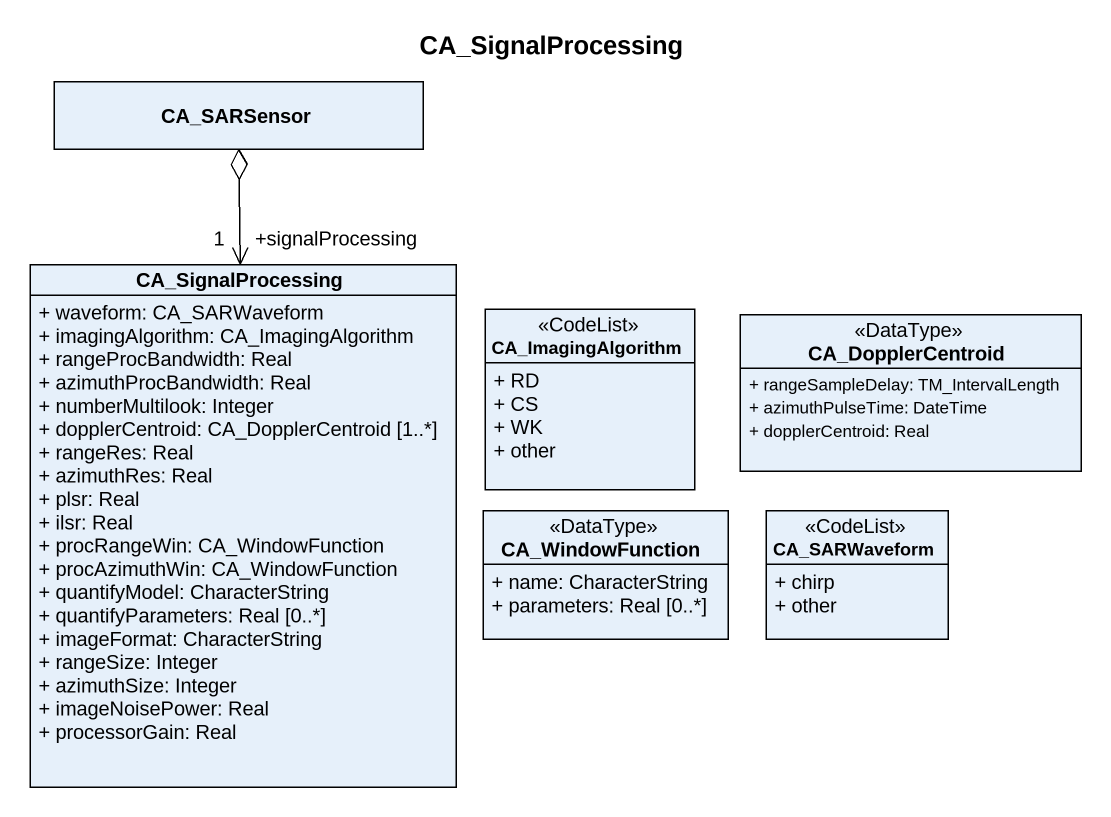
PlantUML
@startuml
title CA_SignalProcessing
hide circle
hide empty members
skinparam classAttributeIconSize 0
class CA_SARSensor
class CA_SignalProcessing {
  + waveform: CA_SARWaveform
  + imagingAlgorithm: CA_ImagingAlgorithm
  + rangeProcBandwidth: Real
  + azimuthProcBandwidth: Real
  + numberMultilook: Integer
  + dopplerCentroid: CA_DopplerCentroid [1..*]
  + rangeRes: Real
  + azimuthRes: Real
  + plsr: Real
  + ilsr: Real
  + procRangeWin: CA_WindowFunction
  + procAzimuthWin: CA_WindowFunction
  + quantifyModel: CharacterString
  + quantifyParameters: Real [0..*]
  + imageFormat: CharacterString
  + rangeSize: Integer
  + azimuthSize: Integer
  + imageNoisePower: Real
  + processorGain: Real
}
class CA_ImagingAlgorithm <<CodeList>> {
  + RD
  + CS
  + WK
  + other
}
class CA_DopplerCentroid <<DataType>> {
  + rangeSampleDelay: TM_IntervalLength
  + azimuthPulseTime: DateTime
  + dopplerCentroid: Real
}
class CA_WindowFunction <<DataType>> {
  + name: CharacterString
  + parameters: Real [0..*]
}
class CA_SARWaveform <<CodeList>> {
  + chirp
  + other
}
CA_SignalProcessing "+signalProcessing\n1" <-up-o CA_SARSensor
@enduml
